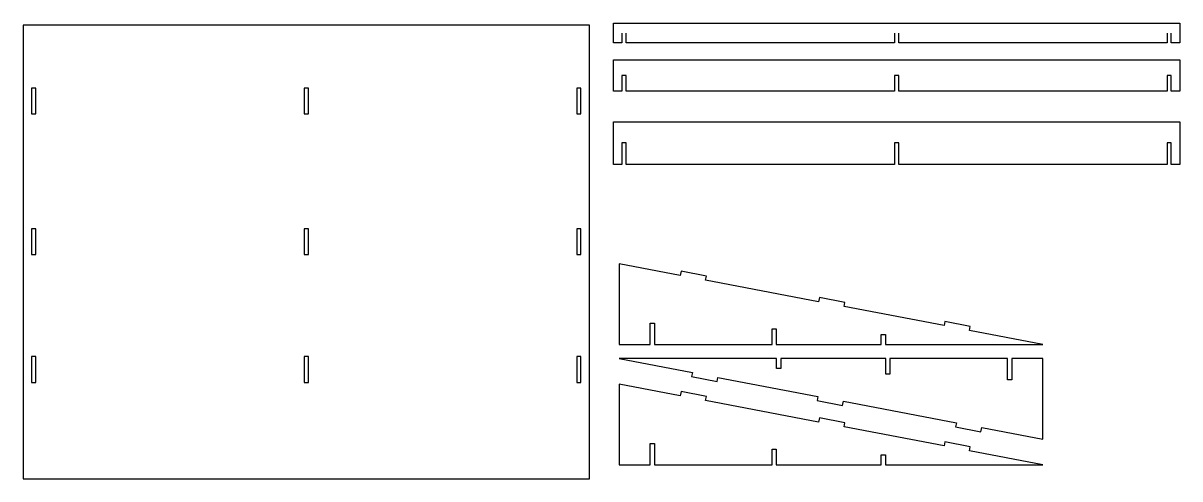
# Model space of a CAD drawing. Header units: millimetres. Extents: x -1396 to -579, y 589 to 911.
import ezdxf

# ---------------------------------------------------------------- set-up
doc = ezdxf.new("R2010")
doc.units = ezdxf.units.MM
doc.layers.add('Default', color=18, linetype='Continuous', true_color=0x000000)

msp = doc.modelspace()

# ---------------------------------------------------------------- linework, layer by layer
at = {"layer": 'Default'}
for points in [[(-1396, 589), (-996, 589), (-996, 909.66), (-1396, 909.66)], [(-579, 885), (-579, 863), (-585, 863), (-585, 874), (-588, 874), (-588, 863), (-777.5, 863), (-777.5, 874), (-780.5, 874), (-780.5, 863), (-970, 863), (-970, 874), (-973, 874), (-973, 863), (-979, 863), (-979, 885)], [(-1390, 846.93), (-1387, 846.93), (-1387, 865.15), (-1390, 865.15)], [(-1197.5, 846.93), (-1194.5, 846.93), (-1194.5, 865.15), (-1197.5, 865.15)], [(-1005, 846.93), (-1002, 846.93), (-1002, 865.15), (-1005, 865.15)], [(-970, 811.09), (-970, 826.32), (-973, 826.32), (-973, 811.09), (-979, 811.09), (-979, 841.32), (-579, 841.32), (-579, 811.09), (-585, 811.09), (-585, 826.32), (-588, 826.32), (-588, 811.09), (-777.5, 811.09), (-777.5, 826.32), (-780.5, 826.32), (-780.5, 811.09)], [(-1390, 747.44), (-1387, 747.44), (-1387, 765.66), (-1390, 765.66)], [(-1197.5, 747.44), (-1194.5, 747.44), (-1194.5, 765.66), (-1197.5, 765.66)], [(-1005, 747.44), (-1002, 747.44), (-1002, 765.66), (-1005, 765.66)], [(-786.83, 684), (-675.75, 684), (-727.51, 693.86), (-726.96, 696.75), (-744.86, 700.16), (-745.41, 697.27), (-816.19, 710.75), (-815.64, 713.65), (-833.54, 717.06), (-834.09, 714.16), (-913.93, 729.37), (-913.38, 732.26), (-931.28, 735.67), (-931.83, 732.78), (-975, 741), (-975, 684), (-953, 684), (-953, 699), (-950, 699), (-950, 684), (-867, 684), (-867, 695), (-864, 695), (-864, 684), (-789.83, 684), (-789.83, 691), (-786.83, 691)], [(-1390, 657.17), (-1387, 657.17), (-1387, 675.39), (-1390, 675.39)], [(-1197.5, 657.17), (-1194.5, 657.17), (-1194.5, 675.39), (-1197.5, 675.39)], [(-1005, 657.17), (-1002, 657.17), (-1002, 675.39), (-1005, 675.39)], [(-863.92, 674), (-975, 674), (-923.24, 664.14), (-923.79, 661.25), (-905.89, 657.84), (-905.34, 660.73), (-834.56, 647.25), (-835.11, 644.35), (-817.21, 640.94), (-816.66, 643.84), (-736.82, 628.63), (-737.37, 625.74), (-719.47, 622.33), (-718.92, 625.22), (-675.75, 617), (-675.75, 674), (-697.75, 674), (-697.75, 659), (-700.75, 659), (-700.75, 674), (-783.75, 674), (-783.75, 663), (-786.75, 663), (-786.75, 674), (-860.92, 674), (-860.92, 667), (-863.92, 667)], [(-786.83, 599), (-675.75, 599), (-727.51, 608.86), (-726.96, 611.75), (-744.86, 615.16), (-745.41, 612.27), (-816.19, 625.75), (-815.64, 628.65), (-833.54, 632.06), (-834.09, 629.16), (-913.93, 644.37), (-913.38, 647.26), (-931.28, 650.67), (-931.83, 647.78), (-975, 656), (-975, 599), (-953, 599), (-953, 614), (-950, 614), (-950, 599), (-867, 599), (-867, 610), (-864, 610), (-864, 599), (-789.83, 599), (-789.83, 606), (-786.83, 606)]]:
    msp.add_lwpolyline(points, close=True, dxfattribs=at)
at = {"layer": 'Default', "extrusion": (0, 1, 0)}
for points in [[(973, -0.1), (970, -0.15)], [(780.5, -2.98), (777.5, -3.03)], [(588, -5.87), (585, -5.91)]]:
    msp.add_lwpolyline(points, dxfattribs=at)
at = {"layer": 'Default'}
for points in [[(-780.5, 904), (-780.5, 897), (-970, 897), (-970, 904)], [(-588, 904), (-588, 897), (-777.5, 897), (-777.5, 904)]]:
    msp.add_lwpolyline(points, dxfattribs=at)
msp.add_polyline3d([(-973, 904, -6), (-973, 897, -6), (-979, 897, -6), (-978.96, 911, -0.15), (-578.96, 911, -0.15), (-579, 897, -6), (-585, 897, -6), (-585, 904, -6)], dxfattribs=at)

doc.saveas('drawing.dxf')
